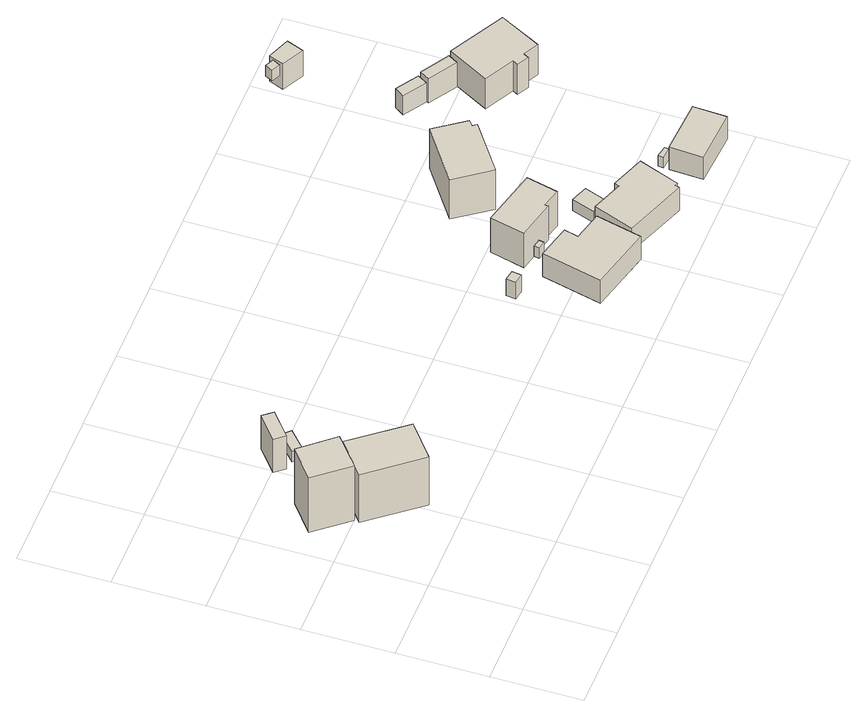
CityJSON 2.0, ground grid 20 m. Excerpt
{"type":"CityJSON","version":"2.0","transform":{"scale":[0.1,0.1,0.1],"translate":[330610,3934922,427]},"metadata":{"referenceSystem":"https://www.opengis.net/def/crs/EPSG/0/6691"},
"CityObjects":{
"building1":{"type":"Building","attributes":{"usage":"411","measuredHeight":21.7,"storeysAboveGround":1,"BuildingIDAttribute.prefecture":"14","BuildingIDAttribute.city":"14151","BuildingDetailAttribute.totalFloorArea":70.54,"BuildingDetailAttribute.buildingFootprintArea":70.54,"BuildingDetailAttribute.buildingStructureType":"601","BuildingDetailAttribute.buildingStructureOrgType":"1","BuildingDetailAttribute.orgUsage":"10","BuildingDetailAttribute.surveyYear":2015,"BuildingLandSlideRiskAttribute.description":"1","BuildingLandSlideRiskAttribute.areaType":"1"},"geometry":[{"type":"Solid","lod":"1","boundaries":[[[[0,1,2,3]],[[2,4,5,3]],[[1,6,4,2]],[[0,7,6,1]],[[3,5,7,0]],[[4,6,7,5]]]]}]},
"building2":{"type":"Building","attributes":{"usage":"411","measuredHeight":19,"storeysAboveGround":1,"BuildingIDAttribute.prefecture":"14","BuildingIDAttribute.city":"14151","BuildingDetailAttribute.totalFloorArea":123.19,"BuildingDetailAttribute.buildingFootprintArea":123.19,"BuildingDetailAttribute.buildingStructureType":"601","BuildingDetailAttribute.buildingStructureOrgType":"1","BuildingDetailAttribute.orgUsage":"10","BuildingDetailAttribute.surveyYear":2015,"BuildingLandSlideRiskAttribute.description":"1","BuildingLandSlideRiskAttribute.areaType":"1"},"geometry":[{"type":"Solid","lod":"1","boundaries":[[[[8,9,10,11]],[[10,12,13,11]],[[9,14,12,10]],[[8,15,14,9]],[[11,13,15,8]],[[12,14,15,13]]]]}]},
"building3":{"type":"Building","attributes":{"measuredHeight":17.6,"BuildingIDAttribute.prefecture":"14","BuildingIDAttribute.city":"14151","BuildingDetailAttribute.surveyYear":2015,"BuildingLandSlideRiskAttribute.description":"1","BuildingLandSlideRiskAttribute.areaType":"1"},"geometry":[{"type":"Solid","lod":"1","boundaries":[[[[16,17,18,19]],[[18,20,21,19]],[[17,22,20,18]],[[16,23,22,17]],[[19,21,23,16]],[[20,22,23,21]]]]}]},
"building4":{"type":"Building","attributes":{"usage":"401","storeysAboveGround":1,"BuildingIDAttribute.prefecture":"14","BuildingIDAttribute.city":"14151","BuildingDetailAttribute.totalFloorArea":9.82,"BuildingDetailAttribute.buildingFootprintArea":9.82,"BuildingDetailAttribute.buildingStructureType":"601","BuildingDetailAttribute.buildingStructureOrgType":"1","BuildingDetailAttribute.orgUsage":"61","BuildingDetailAttribute.surveyYear":2015,"BuildingLandSlideRiskAttribute.description":"1","BuildingLandSlideRiskAttribute.areaType":"1"},"geometry":[{"type":"Solid","lod":"1","boundaries":[[[[24,25,26,27]],[[26,28,29,27]],[[25,30,28,26]],[[24,31,30,25]],[[27,29,31,24]],[[28,30,31,29]]]]}]},
"building5":{"type":"Building","attributes":{"measuredHeight":4.9,"BuildingIDAttribute.prefecture":"14","BuildingIDAttribute.city":"14151","BuildingDetailAttribute.surveyYear":2015},"geometry":[{"type":"Solid","lod":"1","boundaries":[[[[32,33,34,35]],[[34,36,37,35]],[[33,38,36,34]],[[32,39,38,33]],[[35,37,39,32]],[[36,38,39,37]]]]}]},
"building6":{"type":"Building","attributes":{"usage":"411","measuredHeight":10.2,"storeysAboveGround":2,"BuildingIDAttribute.prefecture":"14","BuildingIDAttribute.city":"14151","BuildingDetailAttribute.totalFloorArea":253,"BuildingDetailAttribute.buildingFootprintArea":126.5,"BuildingDetailAttribute.buildingStructureType":"601","BuildingDetailAttribute.buildingStructureOrgType":"1","BuildingDetailAttribute.orgUsage":"10","BuildingDetailAttribute.surveyYear":2015},"geometry":[{"type":"Solid","lod":"1","boundaries":[[[[40,41,42,43,44,45]],[[44,46,47,45]],[[43,48,46,44]],[[42,49,48,43]],[[41,50,49,42]],[[40,51,50,41]],[[45,47,51,40]],[[46,48,49,50,51,47]]]]}]},
"building7":{"type":"Building","attributes":{"BuildingIDAttribute.prefecture":"14","BuildingIDAttribute.city":"14151","BuildingDetailAttribute.surveyYear":2015},"geometry":[{"type":"Solid","lod":"1","boundaries":[[[[52,53,54,55]],[[54,56,57,55]],[[53,58,56,54]],[[52,59,58,53]],[[55,57,59,52]],[[56,58,59,57]]]]}]},
"building8":{"type":"Building","attributes":{"usage":"411","measuredHeight":10.9,"storeysAboveGround":2,"BuildingIDAttribute.prefecture":"14","BuildingIDAttribute.city":"14151","BuildingDetailAttribute.totalFloorArea":146.22,"BuildingDetailAttribute.buildingFootprintArea":73.11,"BuildingDetailAttribute.buildingStructureType":"601","BuildingDetailAttribute.buildingStructureOrgType":"1","BuildingDetailAttribute.orgUsage":"10","BuildingDetailAttribute.surveyYear":2015},"geometry":[{"type":"Solid","lod":"1","boundaries":[[[[60,61,62,63,64,65]],[[64,66,67,65]],[[63,68,66,64]],[[62,69,68,63]],[[61,70,69,62]],[[60,71,70,61]],[[65,67,71,60]],[[66,68,69,70,71,67]]]]}]},
"building9":{"type":"Building","attributes":{"usage":"411","measuredHeight":8.7,"storeysAboveGround":2,"BuildingIDAttribute.prefecture":"14","BuildingIDAttribute.city":"14151","BuildingDetailAttribute.totalFloorArea":219.28,"BuildingDetailAttribute.buildingFootprintArea":109.64,"BuildingDetailAttribute.buildingStructureType":"601","BuildingDetailAttribute.buildingStructureOrgType":"1","BuildingDetailAttribute.orgUsage":"10","BuildingDetailAttribute.surveyYear":2015},"geometry":[{"type":"Solid","lod":"1","boundaries":[[[[72,73,74,75,76,77,78,79]],[[78,80,81,79]],[[77,82,80,78]],[[76,83,82,77]],[[75,84,83,76]],[[74,85,84,75]],[[73,86,85,74]],[[72,87,86,73]],[[79,81,87,72]],[[80,82,83,84,85,86,87,81]]]]}]},
"building10":{"type":"Building","attributes":{"usage":"411","measuredHeight":4,"storeysAboveGround":1,"BuildingIDAttribute.prefecture":"14","BuildingIDAttribute.city":"14151","BuildingDetailAttribute.totalFloorArea":17.13,"BuildingDetailAttribute.buildingFootprintArea":17.13,"BuildingDetailAttribute.buildingStructureType":"601","BuildingDetailAttribute.buildingStructureOrgType":"1","BuildingDetailAttribute.orgUsage":"10","BuildingDetailAttribute.surveyYear":2015},"geometry":[{"type":"Solid","lod":"1","boundaries":[[[[88,89,90,91]],[[90,92,93,91]],[[89,94,92,90]],[[88,95,94,89]],[[91,93,95,88]],[[92,94,95,93]]]]}]},
"building11":{"type":"Building","attributes":{"usage":"411","measuredHeight":12.5,"storeysAboveGround":2,"BuildingIDAttribute.prefecture":"14","BuildingIDAttribute.city":"14151","BuildingDetailAttribute.totalFloorArea":268.56,"BuildingDetailAttribute.buildingFootprintArea":134.28,"BuildingDetailAttribute.buildingStructureType":"601","BuildingDetailAttribute.buildingStructureOrgType":"1","BuildingDetailAttribute.orgUsage":"10","BuildingDetailAttribute.surveyYear":2015,"BuildingLandSlideRiskAttribute.description":"1","BuildingLandSlideRiskAttribute.areaType":"1"},"geometry":[{"type":"Solid","lod":"1","boundaries":[[[[96,97,98,99,100,101]],[[100,102,103,101]],[[99,104,102,100]],[[98,105,104,99]],[[97,106,105,98]],[[96,107,106,97]],[[101,103,107,96]],[[102,104,105,106,107,103]]]]}]},
"building12":{"type":"Building","attributes":{"BuildingIDAttribute.prefecture":"14","BuildingIDAttribute.city":"14151","BuildingDetailAttribute.surveyYear":2015},"geometry":[{"type":"Solid","lod":"1","boundaries":[[[[108,109,110,111]],[[110,112,113,111]],[[109,114,112,110]],[[108,115,114,109]],[[111,113,115,108]],[[112,114,115,113]]]]}]},
"building13":{"type":"Building","attributes":{"usage":"411","measuredHeight":6.9,"storeysAboveGround":2,"BuildingIDAttribute.prefecture":"14","BuildingIDAttribute.city":"14151","BuildingDetailAttribute.totalFloorArea":129.85,"BuildingDetailAttribute.buildingFootprintArea":64.93,"BuildingDetailAttribute.buildingStructureType":"601","BuildingDetailAttribute.buildingStructureOrgType":"1","BuildingDetailAttribute.orgUsage":"10","BuildingDetailAttribute.surveyYear":2015},"geometry":[{"type":"Solid","lod":"1","boundaries":[[[[116,117,118,119]],[[118,120,121,119]],[[117,122,120,118]],[[116,123,122,117]],[[119,121,123,116]],[[120,122,123,121]]]]}]},
"building14":{"type":"Building","attributes":{"measuredHeight":5.6,"BuildingIDAttribute.prefecture":"14","BuildingIDAttribute.city":"14151","BuildingDetailAttribute.surveyYear":2015,"BuildingLandSlideRiskAttribute.description":"1","BuildingLandSlideRiskAttribute.areaType":"1"},"geometry":[{"type":"Solid","lod":"1","boundaries":[[[[124,125,126,127]],[[126,128,129,127]],[[125,130,128,126]],[[124,131,130,125]],[[127,129,131,124]],[[128,130,131,129]]]]}]},
"building15":{"type":"Building","attributes":{"measuredHeight":7.1,"BuildingIDAttribute.prefecture":"14","BuildingIDAttribute.city":"14151","BuildingDetailAttribute.surveyYear":2015},"geometry":[{"type":"Solid","lod":"1","boundaries":[[[[132,133,134,135]],[[134,136,137,135]],[[133,138,136,134]],[[132,139,138,133]],[[135,137,139,132]],[[136,138,139,137]]]]}]},
"building16":{"type":"Building","attributes":{"usage":"413","measuredHeight":9.3,"storeysAboveGround":1,"BuildingIDAttribute.prefecture":"14","BuildingIDAttribute.city":"14151","BuildingDetailAttribute.totalFloorArea":120.87,"BuildingDetailAttribute.buildingFootprintArea":120.87,"BuildingDetailAttribute.buildingStructureType":"601","BuildingDetailAttribute.buildingStructureOrgType":"1","BuildingDetailAttribute.orgUsage":"30","BuildingDetailAttribute.surveyYear":2015},"geometry":[{"type":"Solid","lod":"1","boundaries":[[[[140,141,142,143,144,145,146,147]],[[146,148,149,147]],[[145,150,148,146]],[[144,151,150,145]],[[143,152,151,144]],[[142,153,152,143]],[[141,154,153,142]],[[140,155,154,141]],[[147,149,155,140]],[[148,150,151,152,153,154,155,149]]]]}]},
"building17":{"type":"Building","attributes":{"BuildingIDAttribute.prefecture":"14","BuildingIDAttribute.city":"14151","BuildingDetailAttribute.surveyYear":2015},"geometry":[{"type":"Solid","lod":"1","boundaries":[[[[156,157,158,159]],[[158,160,161,159]],[[157,162,160,158]],[[156,163,162,157]],[[159,161,163,156]],[[160,162,163,161]]]]}]},
"building18":{"type":"Building","attributes":{"measuredHeight":7.5,"BuildingIDAttribute.prefecture":"14","BuildingIDAttribute.city":"14151","BuildingDetailAttribute.surveyYear":2015},"geometry":[{"type":"Solid","lod":"1","boundaries":[[[[164,165,166,167]],[[166,168,169,167]],[[165,170,168,166]],[[164,171,170,165]],[[167,169,171,164]],[[168,170,171,169]]]]}]}
},
"vertices":[
[68,508,76],[131,435,76],[63,379,76],[1,454,76],[63,379,231],[1,454,231],[131,435,231],[68,508,231],
[57,367,79],[135,429,79],[227,313,79],[150,252,79],[227,313,215],[150,252,215],[135,429,215],[57,367,215],
[168,588,40],[223,633,40],[241,611,40],[186,566,40],[241,611,135],[186,566,135],[223,633,135],[168,588,135],
[200,559,49],[240,596,49],[255,579,49],[215,542,49],[255,579,79],[215,542,79],[240,596,79],[200,559,79],
[631,258,211],[655,254,211],[652,233,211],[628,236,211],[652,233,258],[628,236,258],[655,254,258],[631,258,258],
[726,214,189],[803,195,189],[795,163,189],[861,147,189],[836,45,189],[693,80,189],[836,45,254],[693,80,254],[861,147,254],[795,163,254],[803,195,254],[726,214,254],
[752,241,212],[770,237,212],[768,226,212],[750,229,212],[768,226,242],[750,229,242],[770,237,242],[752,241,242],
[875,235,183],[832,246,183],[831,238,183],[742,259,183],[761,337,183],[892,305,183],[761,337,280],[892,305,280],[742,259,280],[831,238,280],[832,246,280],[875,235,280],
[908,167,164],[978,141,164],[982,152,164],[1058,124,164],[1024,33,164],[1017,36,164],[1014,26,164],[875,77,164],[1014,26,229],[875,77,229],[1017,36,229],[1024,33,229],[1058,124,229],[982,152,229],[978,141,229],[908,167,229],
[914,173,175],[932,223,175],[970,209,175],[952,159,175],[970,209,207],[952,159,207],[932,223,207],[914,173,207],
[927,384,129],[871,462,129],[992,547,129],[1041,479,129],[1029,470,129],[1036,461,129],[1029,470,241],[1036,461,241],[1041,479,241],[992,547,241],[871,462,241],[927,384,241],
[1120,97,159],[1121,109,159],[1147,104,159],[1146,94,159],[1147,104,189],[1146,94,189],[1121,109,189],[1120,97,189],
[1119,85,160],[1242,78,160],[1238,3,160],[1115,10,160],[1238,3,223],[1115,10,223],[1242,78,223],[1119,85,223],
[1144,656,98],[1158,677,98],[1207,646,98],[1194,624,98],[1207,646,152],[1194,624,152],[1158,677,152],[1144,656,152],
[1197,621,92],[1210,642,92],[1272,604,92],[1259,582,92],[1272,604,161],[1259,582,161],[1210,642,161],[1197,621,161],
[1272,601,90],[1396,534,90],[1347,442,90],[1313,460,90],[1307,448,90],[1281,462,90],[1287,474,90],[1222,509,90],[1287,474,175],[1222,509,175],[1281,462,175],[1307,448,175],[1313,460,175],[1347,442,175],[1396,534,175],[1272,601,175],
[1195,965,55],[1215,956,55],[1206,939,55],[1187,948,55],[1206,939,85],[1187,948,85],[1215,956,85],[1195,965,85],
[1227,968,9],[1278,948,9],[1263,909,9],[1214,935,9],[1263,909,81],[1214,935,81],[1278,948,81],[1227,968,81]
]}
